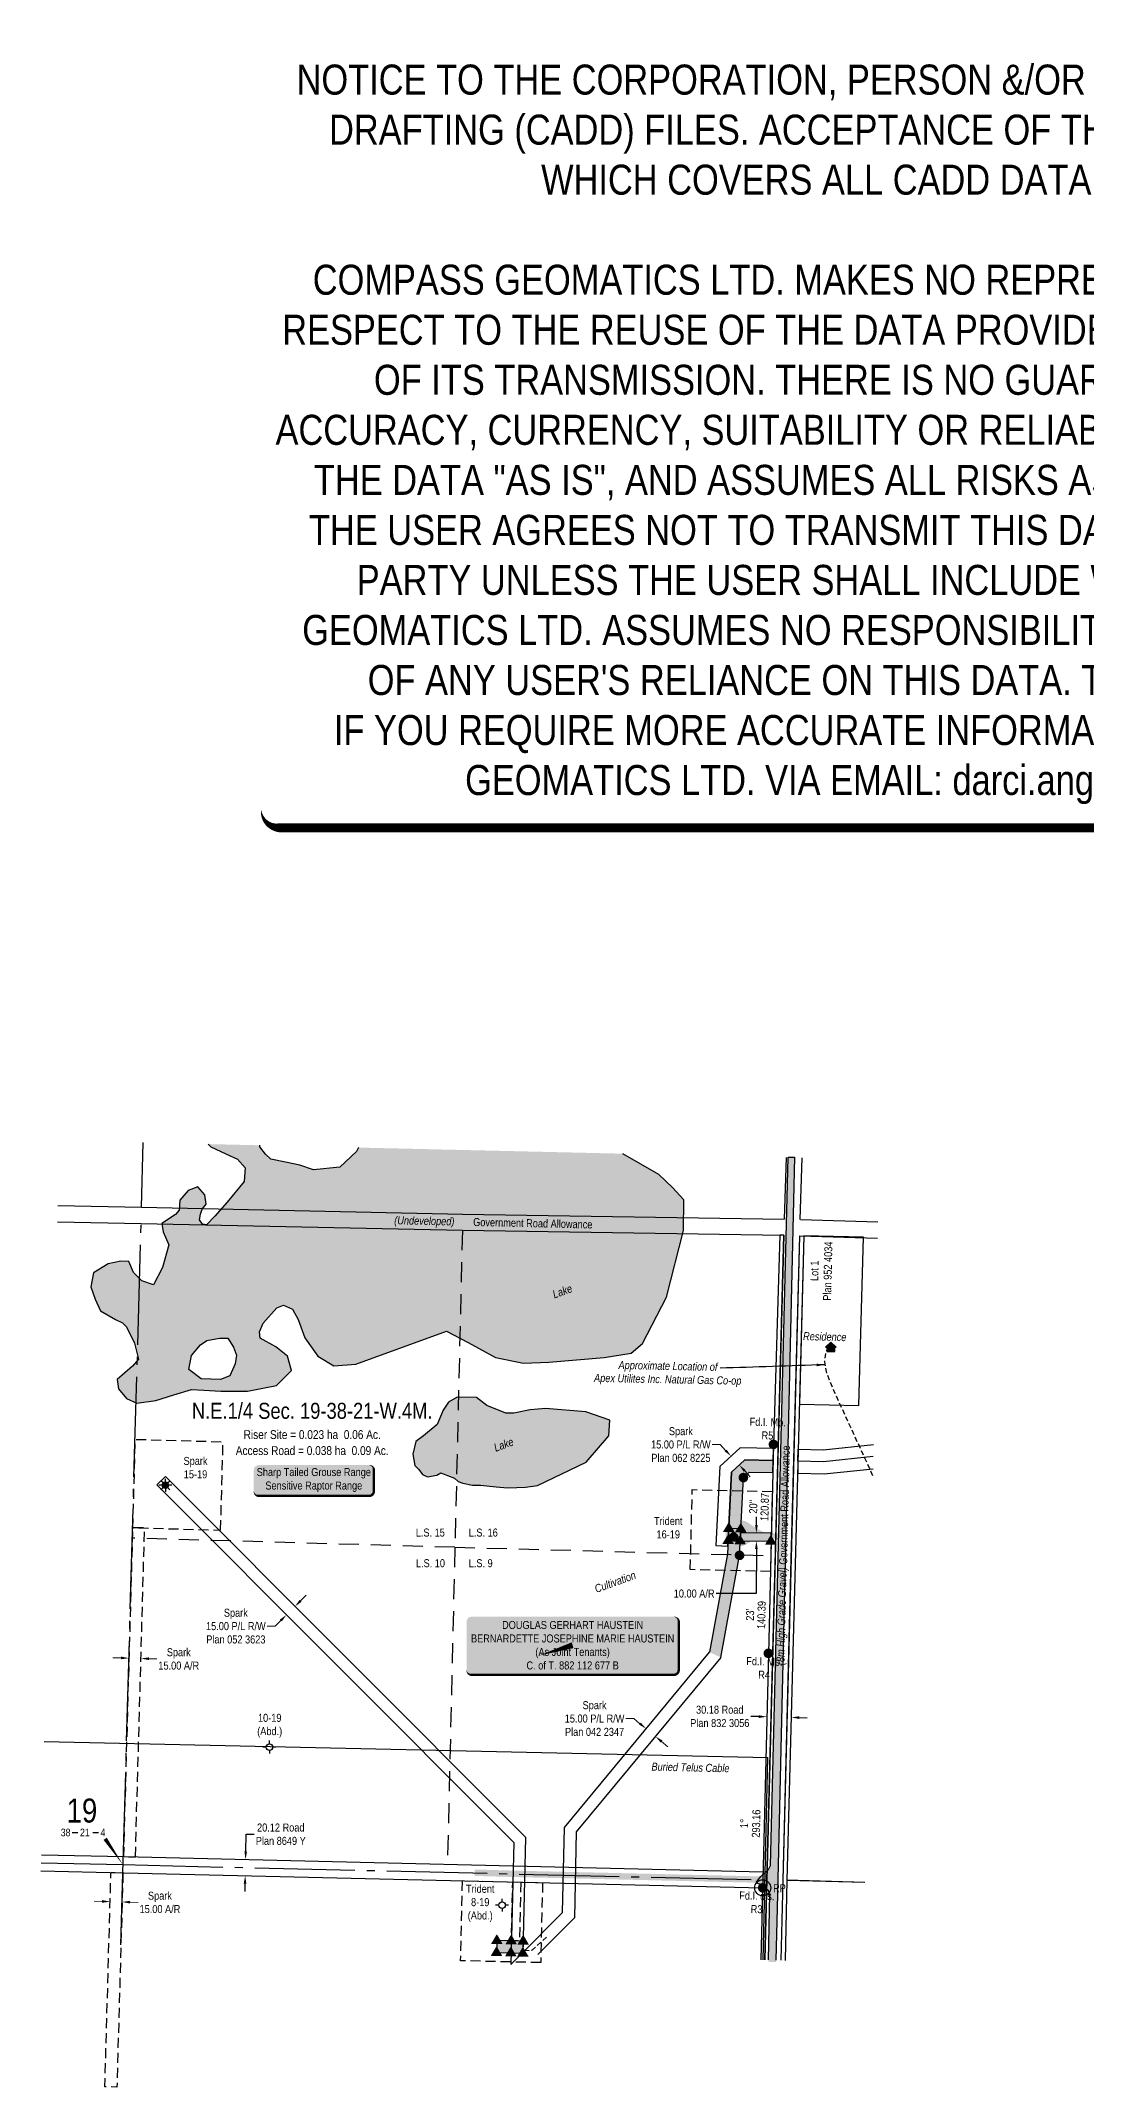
# Model space of a CAD drawing. Extents: x 363940 to 366763, y 5793880 to 5796436.
# Drawn here: x 363940 to 365245, y 5793880 to 5796436 of the extents above; entities that cross this region are included whole.
import ezdxf
from ezdxf.enums import TextEntityAlignment as Align

# ---------------------------------------------------------------- set-up
doc = ezdxf.new("R2010")
doc.units = 0
doc.header["$LTSCALE"] = 5
doc.header["$PDSIZE"] = 0.5
for name, pattern in [('foc-ACCESSROAD', [3.75, 2.5, -1.25]), ('foc-LSD', [8, 5, -3]), ('foc-QUARTERLINE', [33, 25, -3, 2, -3]), ('UG_PIPE', [1.875, 1.25, -0.625])]:
    doc.linetypes.add(name, pattern=pattern)
doc.layers.get('Defpoints').update_dxf_attribs({"color": 9})
for name, color, linetype in [('10', 1, 'Continuous'), ('35', 37, 'Continuous'), ('9', 3, 'Continuous'), ('AS-OWNER', 7, 'Continuous'), ('AS-PIPE-UG', 44, 'UG_PIPE'), ('AS-PIPE-UG-T', 44, 'Continuous'), ('AS-RESIDENCE', 14, 'Continuous'), ('AS-ROADS', 254, 'Continuous'), ('AS-SYMBOL', 7, 'Continuous'), ('AS-TELUS', 224, 'foc-TEL'), ('C-AR', 13, 'foc-ACCESSROAD'), ('C-SYMBOL', 7, 'Continuous'), ('F-AR', 190, 'foc-ACCESSROAD'), ('F-RW', 190, 'Continuous'), ('F-WS', 190, 'foc-ACCESSROAD'), ('F-WS-S', 190, 'Continuous'), ('L-AREAREQUIRED', 7, 'Continuous'), ('L-AREAWORK', 5, 'Continuous'), ('L-BD', 7, 'Continuous'), ('L-MON', 1, 'Continuous'), ('L-ROAD-T', 7, 'Continuous'), ('L-SEC', 7, 'Continuous'), ('L-SECLBL', 7, 'Continuous'), ('L-SECQ', 8, 'foc-QUARTERLINE'), ('L-SECTION-LSD', 7, 'foc-LSD'), ('L-TITLEDB', 4, 'Continuous'), ('L-TITLEDB-T', 4, 'Continuous'), ('P-PROPOSED', 10, 'Continuous'), ('P-PROPOSED-H', 21, 'Continuous'), ('P-TXT', 4, 'Continuous'), ('T-WATER', 160, 'Continuous'), ('T-WATER-H', 133, 'Continuous')]:
    doc.layers.add(name, color=color, linetype=linetype)
doc.layers.add('DISCLAIMER', color=7, linetype='Continuous', plot=False)
for name, color, linetype, lineweight in [('F-AR-T', 190, 'Continuous', 9), ('F-RW-T', 190, 'Continuous', 9), ('T-TEXT', 48, 'Continuous', 18)]:
    doc.layers.add(name, color=color, linetype=linetype, lineweight=lineweight)
doc.styles.add('100L', font='ARIALN.TTF', dxfattribs={"height": 11})
doc.styles.add('175L', font='ARIALN.TTF', dxfattribs={"height": 20})
doc.styles.add('80', font='ARIALN.TTF', dxfattribs={"height": 10})
doc.styles.add('80CG', font='ARIALN.TTF', dxfattribs={"height": 10})
doc.styles.add('80L', font='ARIALN.TTF', dxfattribs={"height": 10})
doc.styles.add('80LS', font='ARIALNI.TTF', dxfattribs={"height": 10})
doc.styles.add('foc-LtypeFont', font='ARIALN.TTF', dxfattribs={"height": 7.35})
doc.styles.add('SIMPLEX', font='ARIALN.TTF')
doc.linetypes.add('foc-TEL', pattern='A,2,-1,["T",foc-LtypeFont,S=0.2,R=0,X=-0.425,Y=-0.75],-1.24,8', length=12.24)
doc.dimstyles.new('Compass 5 000', dxfattribs={"dimscale": 5, "dimtxt": 9, "dimasz": 2, "dimexe": 0.2, "dimexo": 0.0625, "dimgap": 0.5, "dimtad": 0, "dimtih": 1, "dimtoh": 1, "dimzin": 0, "dimdsep": 46, "dimtxsty": '80CG', "dimcen": 0.1, "dimse1": 1, "dimse2": 1, "dimclrd": 256, "dimclrt": 256, "dimaunit": 1, "dimadec": 4, "dimazin": 0, "dimtfac": 0.06, "dimtofl": 0, "dimtmove": 0, "dimatfit": 1, "dimfxl": 0.2, "dimtolj": 1, "dimtzin": 0, "dimlwd": -1, "dimarcsym": 0})

# ---------------------------------------------------------------- blocks, each defined once
blk = doc.blocks.new('L-SECLBL')
at = {"layer": '9', "color": 7}
for p, q in [((-5.1, -27.8), (-12.3, -27.8)), ((20.7, -27.8), (13.5, -27.8))]:
    blk.add_line(p, q, dxfattribs=at)
at = {"layer": '10', "color": 2, "style": 'SIMPLEX'}
blk.add_attdef('SEC', text='', height=30, dxfattribs=at).set_placement((0, 0), align=Align.MIDDLE)
at = {"layer": '10', "color": 5, "style": '80L'}
blk.add_attdef('TWP', text='', height=9.5, dxfattribs=at).set_placement((-14.4, -27.4), align=Align.MIDDLE_RIGHT)
blk.add_attdef('RGE', text='', height=9.5, dxfattribs=at).set_placement((3.6, -27.4), align=Align.MIDDLE_CENTER)
blk.add_attdef('MER', text='', height=9.5, dxfattribs=at).set_placement((23.2, -27.4), align=Align.MIDDLE_LEFT)
blk = doc.blocks.new('fdia')
at = {"color": 255, "const_width": 1}
blk.add_lwpolyline([(-0.5, 0, 1), (0.5, 0, 1)], format="xyb", close=True, dxfattribs=at)
blk = doc.blocks.new('Fdiaa')
blk.add_blockref('fdia', (0, 0))
blk = doc.blocks.new('fdib')
at = {"color": 1, "const_width": 1.6}
blk.add_lwpolyline([(-0.4, 0, 1), (0.4, 0, 1)], format="xyb", close=True, dxfattribs=at)
at = {"color": 1}
blk.add_circle((0, 0), 0.8, dxfattribs=at)
blk = doc.blocks.new('Fdibb')
blk.add_blockref('fdib', (0, 0))
blk = doc.blocks.new('fdicc')
for name in ['Fdibb', 'Fdiaa']:
    blk.add_blockref(name, (0, 0))
blk = doc.blocks.new('FDI')
blk.add_blockref('fdicc', (0, 0))
blk = doc.blocks.new('TRIA')
blk.add_hatch(color=255).paths.add_polyline_path([(-0.04, 1.52), (-1.47, -0.87), (1.39, -0.87)])
blk = doc.blocks.new('TRIAA')
blk.add_blockref('TRIA', (0, 0))
blk = doc.blocks.new('TRIB')
at = {"color": 1}
blk.add_lwpolyline([(-1.12, -0.67), (-0.04, 1.13), (1.04, -0.67)], close=True, dxfattribs=at)
blk = doc.blocks.new('TRIBB')
blk.add_blockref('TRIB', (0, 0))
blk = doc.blocks.new('TRICC')
for name in ['TRIAA', 'TRIBB']:
    blk.add_blockref(name, (0, 0))
blk = doc.blocks.new('plspike')
blk.add_blockref('TRICC', (0, 0))
blk = doc.blocks.new('RISER')
h = blk.add_hatch(color=255)
h.dxf.hatch_style = 1
edge = h.paths.add_edge_path()
edge.add_arc((0, 0), 0.7, 0, 360)
blk.add_hatch(color=48).paths.add_polyline_path([(0.58, -0.15), (-0.58, -0.15, 0.774597)])
at = {"color": 48}
blk.add_line((-0.58, -0.15), (0.58, -0.15), dxfattribs=at)
blk.add_circle((0, 0), 0.6, dxfattribs=at)
blk = doc.blocks.new('*D424')
at = {"layer": 'Defpoints', "color": 0, "transparency": 16777216}
for p in [(364243.4, 5794472.8), (364246.4, 5794469.8), (364254, 5794483.3)]:
    blk.add_point(p, dxfattribs=at)
at = {"layer": 'F-RW-T', "transparency": 16777216}
for p, q in [((364264, 5794487.4), (364271.1, 5794494.5)), ((364239.3, 5794462.8), (364232.2, 5794455.7)), ((364232.2, 5794455.7), (364222.2, 5794455.7))]:
    blk.add_line(p, q, dxfattribs=at)
for points in [[(364262.8, 5794488.6), (364265.2, 5794486.2), (364256.9, 5794480.3)], [(364238.1, 5794463.9), (364240.5, 5794461.6), (364246.4, 5794469.8)]]:
    blk.add_solid(points, dxfattribs=at)
at = {"layer": 'F-RW-T', "transparency": 16777216, "insert": (364183.1, 5794455.7), "char_height": 10, "attachment_point": 5, "style": '80CG'}
blk.add_mtext('\\A1;Spark\\P15.00 P/L R/W\\PPlan 052 3623', dxfattribs=at)
blk = doc.blocks.new('*D425')
at = {"layer": 'Defpoints', "color": 0, "transparency": 16777216}
for p in [(364693.3, 5794324.7), (364695.5, 5794327.5), (364704.9, 5794315.2)]:
    blk.add_point(p, dxfattribs=at)
at = {"layer": 'F-RW-T', "transparency": 16777216}
for p, q in [((364680.1, 5794340.2), (364670.1, 5794340.2)), ((364687.8, 5794333.8), (364680.1, 5794340.2)), ((364714.8, 5794311.5), (364722.5, 5794305.1))]:
    blk.add_line(p, q, dxfattribs=at)
for points in [[(364688.9, 5794335.1), (364686.8, 5794332.6), (364695.5, 5794327.5)], [(364715.9, 5794312.8), (364713.7, 5794310.2), (364707.1, 5794317.9)]]:
    blk.add_solid(points, dxfattribs=at)
at = {"layer": 'F-RW-T', "transparency": 16777216, "insert": (364631.1, 5794340.2), "char_height": 10, "attachment_point": 5, "style": '80CG'}
blk.add_mtext('\\A1;Spark\\P15.00 P/L R/W\\PPlan 042 2347', dxfattribs=at)
blk = doc.blocks.new('*D426')
at = {"layer": 'Defpoints', "color": 0, "transparency": 16777216}
for p in [(364801.6, 5794668), (364802.5, 5794668.9), (364812.7, 5794657.9)]:
    blk.add_point(p, dxfattribs=at)
at = {"layer": 'F-RW-T', "transparency": 16777216}
for p, q in [((364788, 5794682.6), (364778, 5794682.6)), ((364794.8, 5794675.3), (364788, 5794682.6)), ((364818.6, 5794649.7), (364825.4, 5794642.3))]:
    blk.add_line(p, q, dxfattribs=at)
for points in [[(364796, 5794676.4), (364793.6, 5794674.2), (364801.6, 5794668)], [(364819.8, 5794650.8), (364817.4, 5794648.5), (364811.8, 5794657)]]:
    blk.add_solid(points, dxfattribs=at)
at = {"layer": 'F-RW-T', "transparency": 16777216, "insert": (364738.9, 5794682.6), "char_height": 10, "attachment_point": 5, "style": '80CG'}
blk.add_mtext('\\A1;Spark\\P15.00 P/L R/W\\PPlan 062 8225', dxfattribs=at)
blk = doc.blocks.new('*D427')
at = {"layer": 'Defpoints', "color": 0, "transparency": 16777216}
for p in [(364195.2, 5794164.1), (364206.8, 5794163.9), (364206.3, 5794143.7)]:
    blk.add_point(p, dxfattribs=at)
at = {"layer": 'L-TITLEDB-T', "transparency": 16777216}
for p, q in [((364195.5, 5794174.1), (364196, 5794195.7)), ((364196, 5794195.7), (364206, 5794195.7)), ((364194.5, 5794134), (364194.3, 5794124))]:
    blk.add_line(p, q, dxfattribs=at)
for points in [[(364193.8, 5794174.2), (364197.1, 5794174.1), (364195.2, 5794164.1)], [(364192.9, 5794134.1), (364196.2, 5794134), (364194.8, 5794144)]]:
    blk.add_solid(points, dxfattribs=at)
at = {"layer": 'L-TITLEDB-T', "transparency": 16777216, "insert": (364239.2, 5794195.7), "char_height": 10, "attachment_point": 5, "style": '80CG'}
blk.add_mtext('\\A1;20.12 Road\\PPlan 8649 Y', dxfattribs=at)
blk = doc.blocks.new('GABD')
for p, q in [((-0.81, 0), (-1.62, 0)), ((0, 0.81), (0, 1.62)), ((1.62, 0), (0.81, 0)), ((0, -0.81), (0, -1.62))]:
    blk.add_line(p, q)
blk.add_circle((0, 0), 0.8)
blk = doc.blocks.new('GAS')
h = blk.add_hatch(color=255)
h.dxf.hatch_style = 1
edge = h.paths.add_edge_path()
edge.add_arc((0, 0), 0.9, 0, 360)
for p, q in [((-0.81, 0), (-1.62, 0)), ((-0.57, 0.57), (-1.14, 1.14)), ((0, 0.81), (0, 1.62)), ((0.57, 0.57), (1.14, 1.14)), ((1.62, 0), (0.81, 0)), ((-0.57, -0.57), (-1.14, -1.14)), ((0, -0.81), (0, -1.62)), ((1.14, -1.14), (0.57, -0.57))]:
    blk.add_line(p, q)
blk.add_circle((0, 0), 0.8)
blk = doc.blocks.new('*D430')
at = {"layer": 'Defpoints', "color": 0, "transparency": 16777216}
for p in [(364049.6, 5794416.2), (364064.6, 5794415.8), (364064.6, 5794415.3)]:
    blk.add_point(p, dxfattribs=at)
at = {"layer": 'F-AR-T', "transparency": 16777216}
for p, q in [((364039.6, 5794416), (364029.6, 5794416.3)), ((364074.6, 5794415), (364084.6, 5794414.7))]:
    blk.add_line(p, q, dxfattribs=at)
for points in [[(364039.6, 5794417.7), (364039.5, 5794414.3), (364049.6, 5794415.7)], [(364074.6, 5794416.7), (364074.5, 5794413.3), (364064.6, 5794415.3)]]:
    blk.add_solid(points, dxfattribs=at)
at = {"layer": 'F-AR-T', "transparency": 16777216, "insert": (364111.8, 5794414.7), "char_height": 10, "attachment_point": 5, "style": '80CG'}
blk.add_mtext('\\A1;Spark\\P15.00 A/R', dxfattribs=at)
blk = doc.blocks.new('*U435')
at = {"layer": '35', "color": 3}
blk.add_circle((0, 0), 10, dxfattribs=at)
at = {"layer": '35', "color": 3, "style": '80'}
blk.add_attdef('RP_001', (13, -5.5), '', height=10, dxfattribs=at)
blk = doc.blocks.new('*U445')
h = blk.add_hatch(color=59)
edge = h.paths.add_edge_path()
edge.add_line((-126.5, -37), (126.5, -37))
edge.add_arc((126.5, -31), 6, 270, 360)
edge.add_line((132.5, -31), (132.5, 29.5))
edge.add_arc((126.5, 29.5), 6, 0, 90)
edge.add_line((126.5, 35.5), (-126.5, 35.5))
edge.add_arc((-126.5, 29.5), 6, 90, 180)
edge.add_line((-132.5, 29.5), (-132.5, -31))
edge.add_arc((-126.5, -31), 6, 180, 270)
at = {"color": 1, "flags": 128}
blk.add_lwpolyline([(-126.5, -37, 3, 3, 0), (126.5, -37, 3, 3, 0.414214), (132.5, -31, 3, 3, 0), (132.5, 29.5, 3, 0, 0.414214), (126.5, 35.5, 0, 0, 0), (-126.5, 35.5, 0, 0, 0.414214), (-132.5, 29.5, 0, 0, 0), (-132.5, -31, 0, 3, 0.414214)], format="xyseb", close=True, dxfattribs=at)
blk.add_lwpolyline([(-42.1, -13.1, 0, 7.5, 0), (0, 0, 0, 0, 0)], format="xyseb", dxfattribs=at)
at = {"color": 1, "style": '80'}
blk.add_attdef('ENTER_TEXT_001', (-36, -5), '', height=10, dxfattribs=at)
blk = doc.blocks.new('*D444')
at = {"layer": 'Defpoints', "color": 0, "transparency": 16777216}
for p in [(364846.3, 5794342.5), (364846.4, 5794349.2), (364876.9, 5794348.5)]:
    blk.add_point(p, dxfattribs=at)
at = {"layer": 'L-TITLEDB-T', "transparency": 16777216}
for p, q in [((364836.3, 5794342.7), (364826.3, 5794342.9)), ((364886.8, 5794341.5), (364896.8, 5794341.2))]:
    blk.add_line(p, q, dxfattribs=at)
for points in [[(364836.3, 5794344.4), (364836.2, 5794341), (364846.3, 5794342.5)], [(364886.8, 5794343.1), (364886.7, 5794339.8), (364876.8, 5794341.7)]]:
    blk.add_solid(points, dxfattribs=at)
at = {"layer": 'L-TITLEDB-T', "transparency": 16777216, "insert": (364787.5, 5794342.9), "char_height": 10, "attachment_point": 5, "style": '80CG'}
blk.add_mtext('\\A1;30.18 Road\\PPlan 832 3056', dxfattribs=at)
blk = doc.blocks.new('*U460')
h = blk.add_hatch(color=255)
edge = h.paths.add_edge_path()
edge.add_line((-69, -20), (69, -20))
edge.add_arc((69, -14), 6, 270, 360)
edge.add_line((75, -14), (75, 12.5))
edge.add_arc((69, 12.5), 6, 0, 90)
edge.add_line((69, 18.5), (-69, 18.5))
edge.add_arc((-69, 12.5), 6, 90, 180)
edge.add_line((-75, 12.5), (-75, -14))
edge.add_arc((-69, -14), 6, 180, 270)
at = {"color": 131, "flags": 128}
blk.add_lwpolyline([(-69, -20, 3, 3, 0), (69, -20, 3, 3, 0.414214), (75, -14, 3, 3, 0), (75, 12.5, 3, 0, 0.414214), (69, 18.5, 0, 0, 0), (-69, 18.5, 0, 0, 0.414214), (-75, 12.5, 0, 0, 0), (-75, -14, 0, 3, 0.414214)], format="xyseb", close=True, dxfattribs=at)
at = {"color": 131, "style": '80'}
blk.add_attdef('ENTER_TEXT_001', (-36, -5), '', height=10, dxfattribs=at)
blk = doc.blocks.new('res_occ')
for points in [[(0.1, 0.89), (-1.26, -0.37), (1.46, -0.37)], [(-0.9, -1.43), (1.1, -1.43), (1.1, -0.37), (-0.9, -0.37)]]:
    blk.add_hatch(color=14).paths.add_polyline_path(points)
at = {"color": 14}
for points in [[(0.1, 0.89), (-1.26, -0.37), (1.46, -0.37)], [(-0.9, -1.43), (1.1, -1.43), (1.1, -0.37), (-0.9, -0.37)]]:
    blk.add_lwpolyline(points, close=True, dxfattribs=at)
blk = doc.blocks.new('*D477')
at = {"layer": 'Defpoints', "color": 0, "transparency": 16777216}
for p in [(364041, 5794111.1), (364021.6, 5793954.5), (364036.6, 5793954.1)]:
    blk.add_point(p, dxfattribs=at)
at = {"layer": 'F-AR-T', "transparency": 16777216}
for p, q in [((364016, 5794111.8), (364006, 5794112.1)), ((364051, 5794110.8), (364061, 5794110.5))]:
    blk.add_line(p, q, dxfattribs=at)
for points in [[(364016.1, 5794113.5), (364016, 5794110.1), (364026, 5794111.5)], [(364051, 5794112.5), (364050.9, 5794109.2), (364041, 5794111.1)]]:
    blk.add_solid(points, dxfattribs=at)
at = {"layer": 'F-AR-T', "transparency": 16777216, "insert": (364088.3, 5794110.5), "char_height": 10, "attachment_point": 5, "style": '80CG'}
blk.add_mtext('\\A1;Spark\\P15.00 A/R', dxfattribs=at)
blk = doc.blocks.new('Disclaimer_Legal')
at = {"layer": 'DISCLAIMER', "color": 254, "flags": 128}
blk.add_lwpolyline([(-3612.9, -1104.6, 37.5, 37.5, 0), (4096.1, -1104.6, 37.5, 37.5, 0.414214), (4171.1, -1029.6, 37.5, 37.5, 0), (4171.1, 2078.7, 37.5, 0, 0.414214), (4096.1, 2153.7, 0, 0, 0), (-3612.9, 2153.7, 0, 0, 0.414214), (-3687.9, 2078.7, 0, 0, 0), (-3687.9, -1029.6, 0, 37.5, 0.414214)], format="xyseb", close=True, dxfattribs=at)
at = {"layer": 'DISCLAIMER', "color": 254, "insert": (241.6, 533.9), "char_height": 125, "width": 7717.568, "attachment_point": 5, "style": '80'}
blk.add_mtext('NOTICE TO THE CORPORATION, PERSON &/OR PERSONS REGARDING THIS COMPUTER AIDED DESIGN AND DRAFTING (CADD) FILES. ACCEPTANCE OF THE CADD DATA IS BASED ON THE FOLLOWING DISCLAIMER WHICH COVERS ALL CADD DATA RECIEVED FROM COMPASS GEOMATICS LTD.\\P{\\fArial Narrow|b1|i0|c0|p34;DISCLAIMER}\\PCOMPASS GEOMATICS LTD. MAKES NO REPRESENTATION OR WARRANTIES, EXPRESS OR IMPLIED, WITH RESPECT TO THE REUSE OF THE DATA PROVIDED HEREWITH, REGARDLESS OF ITS FORMAT OR THE MEANS OF ITS TRANSMISSION. THERE IS NO GUARANTEE OR REPRESENTATION TO THE USER AS TO THE ACCURACY, CURRENCY, SUITABILITY OR RELIABILITY OF THIS DATA FOR ANY PURPOSE. THE USER ACCEPTS THE DATA "AS IS", AND ASSUMES ALL RISKS ASSOCIATED WITH ITS USE. BY ACCEPTANCE OF THIS DATA, THE USER AGREES NOT TO TRANSMIT THIS DATA OR PROVIDE ACCESS OR ANY PART OF IT TO ANOTHER PARTY UNLESS THE USER SHALL INCLUDE WITH THE DATA A COPY OF THIS DISCLAIMER. COMPASS GEOMATICS LTD. ASSUMES NO RESPONSIBILITY FOR ACTUAL OR CONSEQUENTIAL DAMAGE AS A RESULT OF ANY USER\'S RELIANCE ON THIS DATA. THIS CADD FILE IS FOR ILLUSTRATION PURPOSES ONLY.\\PIF YOU REQUIRE MORE ACCURATE INFORMATION, PLEASE CONTACT DARCI ANGLEHART AT COMPASS GEOMATICS LTD. VIA EMAIL: darci.anglehart@compassgeomatics.ca OR CELL: 506-961-7292', dxfattribs=at)

msp = doc.modelspace()

# ---------------------------------------------------------------- hatches: boundary and pattern name
at = {"layer": 'AS-ROADS'}
h = msp.add_hatch(color=256, dxfattribs=at)
h.dxf.hatch_style = 1
h.paths.add_polyline_path([(364848.073, 5794036.32), (364857.593, 5794036.071), (364859.245, 5794103.156), (364880.939, 5795041.503), (364872.888, 5795041.503), (364850.87, 5794156.433), (364848.311, 5794151.497), (364838.662, 5794142.794), (364833.072, 5794135.309), (364834.166, 5794134.434), (364835.844, 5794133.923), (364839.201, 5794132.829), (364848.395, 5794124.879), (364850, 5794120.794)])
h = msp.add_hatch(color=256, dxfattribs=at)
h.dxf.hatch_style = 1
h.paths.add_polyline_path([(364858.943, 5794570.931), (364841.378, 5794573.431), (364831.449, 5794579.22), (364820.485, 5794586.428), (364806.532, 5794590.364), (364799.248, 5794586.048), (364796.538, 5794583.192), (364794.816, 5794574.59), (364795.051, 5794565.237), (364796.645, 5794561.09), (364803.759, 5794556.538), (364811.064, 5794554.566), (364816.974, 5794556.15), (364828.71, 5794562.679), (364837.104, 5794567.325), (364852.277, 5794565.728), (364858.738, 5794564.701), (364861.565, 5794561.703), (364861.914, 5794574.602)])
h = msp.add_hatch(color=256, dxfattribs=at)
h.dxf.hatch_style = 1
edge = h.paths.add_edge_path()
edge.add_line((364841.218, 5794134.936), (364534.358, 5794142.135))
edge.add_arc((364534.452, 5794146.134), 4, 268.374702, 268.656024, ccw=False)
edge.add_line((364534.339, 5794142.136), (364481.122, 5794143.646))
edge.add_line((364481.122, 5794143.646), (364481.348, 5794151.642))
edge.add_line((364481.348, 5794151.642), (364534.556, 5794150.133))
edge.add_line((364534.556, 5794150.133), (364841.406, 5794142.934))
edge.add_line((364841.406, 5794142.934), (364841.218, 5794134.936))
at = {"layer": 'P-PROPOSED-H'}
h = msp.add_hatch(color=256, dxfattribs=at)
h.dxf.hatch_style = 1
h.paths.add_polyline_path([(364813.054, 5794562.134), (364813.81, 5794577.117), (364798.83, 5794577.852), (364798.102, 5794562.882)], flags=16)
edge = h.paths.add_edge_path()
edge.add_line((364788.866, 5794416.596), (364812.183, 5794544.173))
edge.add_line((364812.183, 5794544.173), (364816.976, 5794641.313))
edge.add_line((364816.976, 5794641.313), (364824.333, 5794648.147))
edge.add_line((364824.333, 5794648.147), (364853.646, 5794647.509))
edge.add_line((364853.646, 5794647.509), (364854.03, 5794662.516))
edge.add_line((364854.03, 5794662.516), (364818.592, 5794663.307))
edge.add_line((364818.592, 5794663.307), (364802.274, 5794648.153))
edge.add_line((364802.274, 5794648.153), (364797.2, 5794545.978))
edge.add_line((364797.2, 5794545.978), (364774.792, 5794423.148))
h = msp.add_hatch(color=256, dxfattribs=at)
h.dxf.hatch_style = 1
h.paths.add_polyline_path([(364813.054, 5794562.134), (364813.81, 5794577.117), (364798.83, 5794577.852), (364798.102, 5794562.882)])
h.paths.add_polyline_path([(364851.825, 5794572.026), (364813.559, 5794572.133), (364813.054, 5794562.134), (364851.593, 5794562.027)])
h = msp.add_hatch(color=256, dxfattribs=at)
h.dxf.hatch_style = 1
h.paths.add_polyline_path([(364542.176, 5794062.163), (364527.16, 5794062.537), (364509.195, 5794062.962), (364508.839, 5794047.965), (364526.823, 5794047.536), (364541.811, 5794047.164)])
at = {"layer": 'T-WATER-H'}
h = msp.add_hatch(color=256, dxfattribs=at)
h.dxf.hatch_style = 1
h.paths.add_polyline_path([(364139.008, 5794807.025), (364147.046, 5794812.477), (364162.547, 5794815.633), (364173.168, 5794815.633), (364180.057, 5794804.442), (364183.789, 5794794.113), (364182.066, 5794783.496), (364175.464, 5794768.576), (364163.982, 5794763.985), (364139.583, 5794764.846), (364124.369, 5794776.323), (364127.813, 5794793.826)])
h.paths.add_polyline_path([(364212.88, 5795056.507), (364148.453, 5795057.996), (364148.453, 5795057.925), (364151.883, 5795054.497), (364170.745, 5795045.641), (364185.034, 5795039.071), (364194.751, 5795028.501), (364193.608, 5795011.361), (364172.154, 5794985.267), (364157.007, 5794968.127), (364146.433, 5794956.986), (364141.289, 5794958.129), (364137.859, 5794963.557), (364139.002, 5794970.413), (364141.003, 5794976.697), (364146.147, 5794982.982), (364144.432, 5794994.694), (364135.573, 5795004.407), (364123.57, 5794999.836), (364112.996, 5794988.124), (364112.424, 5794975.555), (364107.566, 5794970.127), (364090.705, 5794958.986), (364092.133, 5794948.416), (364099.278, 5794932.133), (364091.567, 5794903.775), (364080.422, 5794882.35), (364065.561, 5794887.206), (364055.272, 5794897.49), (364049.557, 5794911.202), (364039.554, 5794911.774), (364023.836, 5794908.346), (364005.26, 5794897.205), (364002.116, 5794879.493), (364007.26, 5794864.067), (364014.119, 5794849.784), (364032.981, 5794838.643), (364041.555, 5794834.643), (364046.699, 5794829.787), (364056.718, 5794809.191), (364061.576, 5794789.48), (364053.86, 5794780.624), (364034.712, 5794763.77), (364036.713, 5794752.058), (364046.715, 5794740.06), (364059.29, 5794734.346), (364083.296, 5794737.774), (364105.587, 5794744.63), (364127.878, 5794751.201), (364143.061, 5794750.354), (364164.209, 5794749.211), (364197.646, 5794749.211), (364233.941, 5794756.353), (364252.549, 5794775.226), (364247.405, 5794792.937), (364232.83, 5794804.65), (364213.397, 5794815.505), (364212.539, 5794823.504), (364217.398, 5794834.359), (364234.259, 5794853.213), (364242.547, 5794856.641), (364253.978, 5794851.785), (364261.123, 5794838.93), (364269.411, 5794815.791), (364285.415, 5794793.223), (364305.42, 5794780.939), (364332.855, 5794783.225), (364446.355, 5794824.182), (364473.101, 5794809.962), (364507.244, 5794791.475), (364542.525, 5794784.081), (364573.823, 5794785.503), (364643.248, 5794791.475), (364676.822, 5794796.879), (364691.048, 5794808.824), (364720.932, 5794866.869), (364742.302, 5794950.022), (364742.587, 5794988.417), (364728.36, 5795003.775), (364711.573, 5795019.987), (364666.249, 5795046.026), (364336.204, 5795053.656), (364333.929, 5795048.783), (364312.781, 5795029.358), (364280.201, 5795025.644), (364263.054, 5795031.643), (364245.049, 5795035.357), (364226.759, 5795039.071), (364220.186, 5795045.355), (364213.041, 5795054.782)])
h = msp.add_hatch(color=256, dxfattribs=at)
h.dxf.hatch_style = 1
h.paths.add_polyline_path([(364559.731, 5794631.291), (364620.545, 5794660.413), (364649.111, 5794693.658), (364650.331, 5794712.941), (364620.071, 5794723.378), (364569.705, 5794727.455), (364550.73, 5794725.86), (364530.335, 5794721.783), (364520.227, 5794721.96), (364496.64, 5794731.355), (364483.694, 5794741.46), (364459.357, 5794742.005), (364448.717, 5794735.446), (364442.155, 5794725.519), (364434.335, 5794707.601), (364417.487, 5794693.419), (364407.733, 5794686.506), (364404.186, 5794670.728), (364406.669, 5794656.37), (364411.812, 5794651.583), (364416.073, 5794645.352), (364422.458, 5794642.162), (364434.162, 5794644.289), (364439.305, 5794647.125), (364447.463, 5794643.934), (364456.153, 5794640.389), (364460.941, 5794636.312), (364466.616, 5794634.184), (364478.498, 5794632.057), (364488.784, 5794631.88), (364508.115, 5794629.93), (364522.302, 5794628.512), (364533.83, 5794628.866), (364544.825, 5794629.221)])

# ---------------------------------------------------------------- linework, layer by layer
at = {"layer": 'AS-PIPE-UG', "flags": 128}
for points in [[(364978.777, 5794643.569), (364930.55, 5794748.676), (364921.264, 5794771.713), (364918.659, 5794785.845), (364920.264, 5794799.326), (364925.643, 5794806.019)], [(364543.076, 5794051.06), (364550.941, 5794050.122), (364553.558, 5794051.303), (364558.426, 5794055.529), (364570.952, 5794067.229)]]:
    msp.add_lwpolyline(points, dxfattribs=at)
at = {"layer": 'AS-ROADS', "flags": 128}
msp.add_lwpolyline([(364848.125, 5794038.605), (364850, 5794120.794), (364848.395, 5794124.879), (364839.201, 5794132.829), (364835.844, 5794133.923), (364834.166, 5794134.434), (364833.072, 5794135.309), (364838.662, 5794142.794), (364848.311, 5794151.497), (364850.87, 5794156.433), (364872.888, 5795041.503), (364880.939, 5795041.503), (364859.245, 5794103.156), (364857.65, 5794038.38)], dxfattribs=at)
at = {"layer": 'AS-TELUS'}
for p in [(363943.797, 5794311.581), (364841.574, 5794038.759)]:
    msp.add_line(p, (364847.677, 5794291.493), dxfattribs=at)
at = {"layer": 'C-AR', "flags": 128}
msp.add_lwpolyline([(364538.916, 5794135.867), (364537.157, 5794062.298), (364527.16, 5794062.537), (364528.919, 5794136.106)], close=True, dxfattribs=at)
at = {"layer": 'Defpoints'}
msp.add_circle((364805.949, 5794569.996), 0.696, dxfattribs=at)
at = {"layer": 'F-AR', "flags": 128}
for points in [[(364057.655, 5794167.327), (364069.109, 5794578.318), (364054.115, 5794578.736), (364042.661, 5794167.745)], [(364042.1, 5794147.633), (364034.515, 5793879.791), (364019.526, 5793880.215), (364027.11, 5794148.057)]]:
    msp.add_lwpolyline(points, close=True, dxfattribs=at)
at = {"layer": 'F-AR-T', "flags": 128}
msp.add_lwpolyline([(364841.073, 5794128.736), (364591.962, 5794134.628)], dxfattribs=at)
at = {"layer": 'F-RW', "flags": 128}
msp.add_lwpolyline([(364854.009, 5794662.516), (364854.395, 5794677.518), (364812.882, 5794678.476), (364787.618, 5794655.011), (364782.726, 5794556.531), (364797.71, 5794555.768), (364802.274, 5794648.153), (364818.592, 5794663.307), (364854.009, 5794662.516)], close=True, dxfattribs=at)
for points in [[(364979.247, 5794667.518), (364917.148, 5794661.006), (364884.995, 5794661.784), (364885.477, 5794676.777)], [(364979.247, 5794667.518), (364917.148, 5794661.006), (364884.995, 5794661.784)], [(364885.477, 5794676.777), (364916.578, 5794676.035), (364979.543, 5794682.63)], [(364526.461, 5794032.779), (364541.826, 5794048.181), (364545.253, 5794191.541), (364095.04, 5794642.804), (364084.419, 5794632.22), (364530.103, 5794185.452), (364526.461, 5794032.779)], [(364788.866, 5794416.596), (364812.183, 5794544.173), (364816.976, 5794641.313), (364824.333, 5794648.147), (364853.646, 5794647.509), (364854.03, 5794662.516), (364818.592, 5794663.307), (364802.274, 5794648.153), (364797.2, 5794545.978), (364774.792, 5794423.148)], [(364884.995, 5794661.784), (364884.985, 5794646.745), (364917.754, 5794645.976), (364978.95, 5794652.392)], [(364539.513, 5794045.883), (364591.202, 5794097.763), (364593.395, 5794204.12), (364774.792, 5794423.148)], [(364788.866, 5794416.596), (364608.257, 5794198.529), (364606.076, 5794091.44), (364560.201, 5794045.395)]]:
    msp.add_lwpolyline(points, dxfattribs=at)
at = {"layer": 'F-WS', "flags": 128}
for points in [[(364164.073, 5794575.671), (364167.137, 5794685.628), (364057.18, 5794688.693), (364054.115, 5794578.736)], [(364750.689, 5794526.394), (364753.114, 5794626.365), (364853.085, 5794623.94), (364850.659, 5794523.969)], [(364563.815, 5794035.266), (364463.843, 5794037.63), (364466.208, 5794137.602), (364566.18, 5794135.238)]]:
    msp.add_lwpolyline(points, close=True, dxfattribs=at)
at = {"layer": 'L-SEC'}
for p, q in [((364870.276, 5795041.309), (364867.802, 5794964.303)), ((364887.905, 5794963.785), (364890.381, 5795040.845)), ((363960.892, 5794981.168), (364065.127, 5794979.011)), ((364065.136, 5794979.011), (364466.462, 5794970.538)), ((363960.378, 5794961.055), (364064.711, 5794958.895)), ((364064.711, 5794958.895), (364466.038, 5794950.423)), ((364466.038, 5794950.423), (364867.49, 5794944.186)), ((364466.35, 5794970.54), (364867.802, 5794964.303)), ((364888.224, 5794963.699), (364984.994, 5794960.686)), ((364867.49, 5794944.186), (364856.742, 5794540.385)), ((364876.847, 5794539.864), (364887.598, 5794943.588)), ((364887.598, 5794943.588), (364984.6, 5794940.569)), ((364856.742, 5794540.385), (364846.122, 5794138.819)), ((364866.464, 5794138.373), (364876.847, 5794539.864)), ((364846.122, 5794138.819), (364843.8, 5794038.707)), ((364864.112, 5794038.228), (364866.464, 5794138.373))]:
    msp.add_line(p, q, dxfattribs=at)
at = {"layer": 'L-SECLBL', "flags": 128}
msp.add_lwpolyline([(364041.955, 5794157.699, 0, 5, 0), (364019.85, 5794190.036, 0, 0, 0)], format="xyseb", dxfattribs=at)
at = {"layer": 'L-SECQ'}
for p, q in [((363939.928, 5794160.052), (364041.955, 5794157.699)), ((364041.955, 5794157.699), (364841.309, 5794138.793)), ((364871.376, 5794138.248), (364968.821, 5794135.691))]:
    msp.add_line(p, q, dxfattribs=at)
at = {"layer": 'L-SECQ', "flags": 128}
for points in [[(364065.136, 5794979.011), (364067.389, 5795059.87)], [(364042.1, 5794147.633), (364064.711, 5794958.896)], [(364039.552, 5794057.675), (364042.1, 5794147.633)]]:
    msp.add_lwpolyline(points, dxfattribs=at)
at = {"layer": 'L-SECTION-LSD'}
for p, q in [((364466.038, 5794950.423), (364456.669, 5794554.299)), ((364456.669, 5794554.299), (364053.747, 5794565.529)), ((364456.669, 5794554.299), (364447.3, 5794158.175)), ((364456.669, 5794554.299), (364856.829, 5794543.648))]:
    msp.add_line(p, q, dxfattribs=at)
at = {"layer": 'L-TITLEDB', "flags": 128}
for points in [[(364843.8, 5794038.707), (364846.122, 5794138.819), (364867.49, 5794944.186), (364862.451, 5794944.284), (364854.513, 5794682.826), (364848.179, 5794421.719), (364841.313, 5794138.957), (364838.963, 5794038.821)], [(364864.112, 5794038.228), (364866.464, 5794138.373), (364887.598, 5794943.588)], [(364892.636, 5794943.461), (364871.376, 5794138.248), (364868.992, 5794038.113)], [(364961.303, 5794731.202), (364966.788, 5794941.692), (364892.636, 5794943.461), (364887.203, 5794733.069), (364961.303, 5794731.202)], [(363940.187, 5794170.169), (364043.599, 5794167.723), (364841.553, 5794148.85)], [(363939.673, 5794150.056), (364043.123, 5794147.609), (364841.073, 5794128.736)], [(364968.818, 5794135.565), (364871.376, 5794138.248), (364868.992, 5794038.113)]]:
    msp.add_lwpolyline(points, dxfattribs=at)
at = {"layer": 'L-TITLEDB-T'}
for p, q in [((364833.256, 5794582.078), (364833.283, 5794592.078)), ((364833.172, 5794552.078), (364833.018, 5794496.401)), ((364833.018, 5794496.401), (364782.857, 5794496.401))]:
    msp.add_line(p, q, dxfattribs=at)
for points in [[(364831.589, 5794582.083), (364834.922, 5794582.073), (364833.228, 5794572.078)], [(364831.506, 5794552.083), (364834.839, 5794552.073), (364833.2, 5794562.078)]]:
    msp.add_solid(points, dxfattribs=at)
at = {"layer": 'P-PROPOSED', "flags": 128}
for points in [[(364813.054, 5794562.134), (364813.81, 5794577.117), (364798.83, 5794577.852), (364798.102, 5794562.882)], [(364851.825, 5794572.026), (364813.559, 5794572.133), (364813.054, 5794562.134), (364851.593, 5794562.027)], [(364542.176, 5794062.163), (364527.16, 5794062.537), (364509.195, 5794062.962), (364508.839, 5794047.965), (364526.823, 5794047.536), (364541.811, 5794047.164), (364542.176, 5794062.163)]]:
    msp.add_lwpolyline(points, close=True, dxfattribs=at)
at = {"layer": 'T-WATER', "flags": 128}
for points in [[(364148.453, 5795057.996), (364148.453, 5795057.925), (364151.883, 5795054.497), (364170.745, 5795045.641), (364185.034, 5795039.071), (364194.751, 5795028.501), (364193.608, 5795011.361), (364172.154, 5794985.267), (364157.007, 5794968.127), (364146.433, 5794956.986), (364141.289, 5794958.129), (364137.859, 5794963.557), (364139.002, 5794970.413), (364141.003, 5794976.697), (364146.147, 5794982.982), (364144.432, 5794994.694), (364135.573, 5795004.407), (364123.57, 5794999.836), (364112.996, 5794988.124), (364112.424, 5794975.555), (364107.566, 5794970.127), (364090.705, 5794958.986), (364092.133, 5794948.416), (364099.278, 5794932.133), (364091.567, 5794903.775), (364080.422, 5794882.35), (364065.561, 5794887.206), (364055.272, 5794897.49), (364049.557, 5794911.202), (364039.554, 5794911.774), (364023.836, 5794908.346), (364005.26, 5794897.205), (364002.116, 5794879.493), (364007.26, 5794864.067), (364014.119, 5794849.784), (364032.981, 5794838.643), (364041.555, 5794834.643), (364046.699, 5794829.787), (364056.718, 5794809.191), (364061.576, 5794789.48), (364053.86, 5794780.624), (364034.712, 5794763.77), (364036.713, 5794752.058), (364046.715, 5794740.06), (364059.29, 5794734.346), (364083.296, 5794737.774), (364105.587, 5794744.63), (364127.878, 5794751.201), (364143.061, 5794750.354), (364164.209, 5794749.211), (364197.646, 5794749.211), (364233.941, 5794756.353), (364252.549, 5794775.226), (364247.405, 5794792.937), (364232.83, 5794804.65), (364213.397, 5794815.505), (364212.539, 5794823.504), (364217.398, 5794834.359), (364234.259, 5794853.213), (364242.547, 5794856.641), (364253.978, 5794851.785), (364261.123, 5794838.93), (364269.411, 5794815.791), (364285.415, 5794793.223), (364305.42, 5794780.939), (364332.855, 5794783.225), (364446.355, 5794824.182), (364473.101, 5794809.962), (364507.244, 5794791.475), (364542.525, 5794784.081), (364573.823, 5794785.503), (364643.248, 5794791.475), (364676.822, 5794796.879), (364691.048, 5794808.824), (364720.932, 5794866.869), (364742.302, 5794950.022), (364742.587, 5794988.417), (364728.36, 5795003.775), (364711.573, 5795019.987), (364666.249, 5795046.026)], [(364336.204, 5795053.656), (364333.929, 5795048.783), (364312.781, 5795029.358), (364280.201, 5795025.644), (364263.054, 5795031.643), (364245.049, 5795035.357), (364226.759, 5795039.071), (364220.186, 5795045.355), (364213.041, 5795054.782), (364212.88, 5795056.507)], [(364163.982, 5794763.985), (364139.583, 5794764.846), (364124.369, 5794776.323), (364127.813, 5794793.826), (364139.008, 5794807.025), (364147.046, 5794812.477), (364162.547, 5794815.633), (364173.168, 5794815.633), (364180.057, 5794804.442), (364183.789, 5794794.113), (364182.066, 5794783.496), (364175.464, 5794768.576), (364163.982, 5794763.985)]]:
    msp.add_lwpolyline(points, dxfattribs=at)
msp.add_lwpolyline([(364559.731, 5794631.291), (364620.545, 5794660.413), (364649.111, 5794693.658), (364650.331, 5794712.941), (364620.071, 5794723.378), (364569.705, 5794727.455), (364550.73, 5794725.86), (364530.335, 5794721.783), (364520.227, 5794721.96), (364496.64, 5794731.355), (364483.694, 5794741.46), (364459.357, 5794742.005), (364448.717, 5794735.446), (364442.155, 5794725.519), (364434.335, 5794707.601), (364417.487, 5794693.419), (364407.733, 5794686.506), (364404.186, 5794670.728), (364406.669, 5794656.37), (364411.812, 5794651.583), (364416.073, 5794645.352), (364422.458, 5794642.162), (364434.162, 5794644.289), (364439.305, 5794647.125), (364447.463, 5794643.934), (364456.153, 5794640.389), (364460.941, 5794636.312), (364466.616, 5794634.184), (364478.498, 5794632.057), (364488.784, 5794631.88), (364508.115, 5794629.93), (364522.302, 5794628.512), (364533.83, 5794628.866), (364544.825, 5794629.221), (364559.731, 5794631.291)], close=True, dxfattribs=at)

# ---------------------------------------------------------------- block references
at = {"layer": '35', "xscale": 0.999700797, "yscale": 0.999700797, "zscale": 0.999700797}
msp.add_blockref('*U435', (364841.073, 5794128.736), dxfattribs=at).add_auto_attribs({'RP_001': 'RP'})
at = {"layer": 'AS-OWNER'}
ref = msp.add_blockref('*U445', (364603.698, 5794431.905), dxfattribs=at)
ref.add_attrib('ENTER_TEXT_001', 'DOUGLAS GERHART HAUSTEIN', (364515.601, 5794452.164), dxfattribs={"layer": '0', "color": 1, "height": 10, "style": '80'})
ref.add_attrib('ENTER_TEXT_002', 'BERNARDETTE JOSEPHINE MARIE HAUSTEIN', (364476.788, 5794435.32), dxfattribs={"layer": '0', "color": 1, "height": 10, "style": '80'})
ref.add_attrib('ENTER_TEXT_003', '(As Joint Tenants)', (364557.218, 5794418.483), dxfattribs={"layer": '0', "color": 1, "height": 10, "style": '80'})
ref.add_attrib('ENTER_TEXT_004', 'C. of T. 882 112 677 B', (364546.082, 5794401.639), dxfattribs={"layer": '0', "color": 1, "height": 10, "style": '80'})
at = {"layer": 'AS-RESIDENCE', "xscale": 5, "yscale": 5, "zscale": 5}
msp.add_blockref('res_occ', (364925.643, 5794806.019), dxfattribs=at)
at = {"layer": 'AS-SYMBOL', "xscale": 4.998503985, "yscale": 4.998503985, "zscale": 4.998503985}
for p in [(364800.673, 5794565.145), (364802.486, 5794566.119), (364802.546, 5794567.679), (364802.714, 5794564.859), (364802.723, 5794564.872), (364804.159, 5794566.45), (364804.443, 5794567.155), (364804.579, 5794564.991), (364804.583, 5794569.827), (364806.816, 5794564.758), (364807.004, 5794567.785)]:
    msp.add_blockref('RISER', p, dxfattribs=at)
at = {"layer": 'DISCLAIMER', "color": 2, "xscale": 0.3, "yscale": 0.3, "zscale": 0.3}
msp.add_blockref('Disclaimer_Legal', (365321.18, 5795784.637), dxfattribs=at)
at = {"layer": 'F-WS-S', "color": 2, "xscale": 5.000000000000004, "yscale": 5.000000000000004, "zscale": 5.000000000000004}
for name, p in [('GAS', (364095.086, 5794631.723)), ('GABD', (364225.066, 5794304.525)), ('GABD', (364515.641, 5794107.066))]:
    msp.add_blockref(name, p, dxfattribs=at)
at = {"layer": 'L-MON', "xscale": 4.998503985, "yscale": 4.998503985, "zscale": 4.998503985}
for name, p in [('FDI', (364854.513, 5794682.826)), ('FDI', (364816.976, 5794641.313)), ('plspike', (364798.102, 5794562.882)), ('plspike', (364798.83, 5794577.852)), ('plspike', (364813.054, 5794562.134)), ('plspike', (364813.81, 5794577.117)), ('plspike', (364851.593, 5794562.027)), ('FDI', (364812.183, 5794544.173)), ('FDI', (364848.179, 5794421.719)), ('FDI', (364841.073, 5794128.736)), ('plspike', (364508.839, 5794047.965)), ('plspike', (364509.195, 5794062.962)), ('plspike', (364526.823, 5794047.536)), ('plspike', (364527.16, 5794062.537)), ('plspike', (364541.811, 5794047.164)), ('plspike', (364542.176, 5794062.163))]:
    msp.add_blockref(name, p, dxfattribs=at)
at = {"layer": 'L-SECLBL'}
msp.add_blockref('L-SECLBL', (363990.938, 5794225.315), dxfattribs=at).add_auto_attribs({'SEC': '19', 'TWP': '38', 'RGE': '21', 'MER': '4'})
at = {"layer": 'P-TXT'}
ref = msp.add_blockref('*U460', (364280.484, 5794638.424), dxfattribs=at)
ref.add_attrib('ENTER_TEXT_001', 'Sharp Tailed Grouse Range', (364209.15, 5794643.227), dxfattribs={"layer": '0', "color": 131, "height": 10, "style": '80'})
ref.add_attrib('ENTER_TEXT_002', 'Sensitive Raptor Range', (364219.979, 5794626.383), dxfattribs={"layer": '0', "color": 131, "height": 10, "style": '80'})

# ---------------------------------------------------------------- texts
at = {"layer": 'AS-PIPE-UG', "insert": (364722.639, 5794770.966), "char_height": 10, "attachment_point": 5, "rotation": 358.8695, "style": '80CG'}
msp.add_mtext('\\A1;{\\fArial Narrow|b0|i1|c0|p34;Approximate Location of\\PApex Utilites Inc. Natural Gas Co-op}', dxfattribs=at)
at = {"layer": 'AS-RESIDENCE', "style": '80LS'}
msp.add_text('Residence', height=10, rotation=358.556549, dxfattribs=at).set_placement((364918.603, 5794817.454), align=Align.MIDDLE_CENTER)
at = {"layer": 'AS-TELUS', "insert": (364750.914, 5794279.098), "char_height": 10, "attachment_point": 5, "rotation": 358.726834, "style": '80CG'}
msp.add_mtext('\\A1;{\\fArial Narrow|b0|i1|c0|p34;Buried Telus Cable}', dxfattribs=at)
at = {"layer": 'C-SYMBOL', "color": 3, "style": '175L'}
msp.add_text('N.E.1/4 Sec. 19-38-21-W.4M.', height=20, dxfattribs=at).set_placement((364278.479, 5794708.744), align=Align.BOTTOM_CENTER)
at = {"layer": 'F-WS', "char_height": 10, "attachment_point": 5, "style": '80CG'}
for s, insert in [('\\A1;Spark\\P15-19', (364132.734, 5794653.722)), ('\\A1;Trident\\P16-19', (364723.121, 5794578.626)), ('\\A1;10-19\\P(Abd.)', (364225.381, 5794331.322)), ('\\A1;Trident\\P8-19\\P(Abd.)', (364488.303, 5794109.37))]:
    msp.add_mtext(s, dxfattribs=dict(at, insert=insert))
at = {"layer": 'L-AREAREQUIRED', "color": 5, "style": '100L'}
msp.add_text('Riser Site = 0.023 ha  0.06 Ac.', height=11, dxfattribs=at).set_placement((364278.479, 5794686.244), align=Align.BOTTOM_CENTER)
at = {"layer": 'L-AREAWORK', "color": 5, "style": '100L'}
msp.add_text('Access Road = 0.038 ha  0.09 Ac.', height=11, dxfattribs=at).set_placement((364278.479, 5794666.244), align=Align.BOTTOM_CENTER)
at = {"layer": 'L-BD', "color": 2, "style": '80L'}
for s, rotation, p in [('120.87', 88.6153, (364843.55, 5794604.575)), ("20''", 88.6153, (364829.308, 5794604.919)), ("23'", 88.6061, (364825.262, 5794469.951)), ('140.39', 88.6061, (364839.503, 5794469.605)), ('1°', 88.6106, (364817.867, 5794209.331)), ('293.16', 88.6106, (364832.858, 5794208.968))]:
    msp.add_text(s, height=9.997, rotation=rotation, dxfattribs=at).set_placement(p, align=Align.MIDDLE)
at = {"layer": 'L-MON', "char_height": 10, "attachment_point": 5, "rotation": 358.726834, "style": '80CG'}
for s, insert in [('\\A1;Fd.I. Mp.\\PR5', (364847.195, 5794702.235)), ('\\A1;Fd.I. Mp.\\PR4', (364843.032, 5794403.242)), ('\\A1;Fd.I. c.s.\\PR3', (364833.619, 5794110.336))]:
    msp.add_mtext(s, dxfattribs=dict(at, insert=insert))
at = {"layer": 'L-ROAD-T', "style": '80L'}
for rotation, p in [(358.79057, (364553.975, 5794959.116)), (88.654488, (364868.352, 5794607.006))]:
    msp.add_text('Government Road Allowance', height=10, rotation=rotation, dxfattribs=at).set_placement(p, align=Align.MIDDLE_CENTER)
at = {"layer": 'L-TITLEDB-T', "insert": (364914.111, 5794899.488), "char_height": 10, "attachment_point": 5, "rotation": 88.550693, "style": '80CG'}
msp.add_mtext('\\A1;Lot 1\\PPlan 952 4034', dxfattribs=at)
at = {"layer": 'L-TITLEDB-T', "insert": (364755.463, 5794496.401), "char_height": 10, "attachment_point": 5, "style": '80CG'}
msp.add_mtext('\\A1;10.00 A/R', dxfattribs=at)
at = {"layer": 'T-TEXT', "style": '80LS'}
for s, rotation, p in [('(Undeveloped)', 358.79057, (364418.51, 5794962.088)), ('Cultivation', 20, (364656.882, 5794511.002)), ('(8m High Grade Gravel)', 88.654488, (364864.571, 5794468.133))]:
    msp.add_text(s, height=10, rotation=rotation, dxfattribs=at).set_placement(p, align=Align.MIDDLE_CENTER)
at = {"layer": 'T-WATER', "style": '80LS'}
for p in [(364590.908, 5794874.019), (364517.603, 5794682.465)]:
    msp.add_text('Lake', height=10, rotation=20, dxfattribs=at).set_placement(p, align=Align.MIDDLE_CENTER)

# ---------------------------------------------------------------- dimensions: what is measured, and where the dimension line sits
at = {"layer": 'F-AR-T'}
dim = msp.add_aligned_dim(p1=(364049.586, 5794416.222), p2=(364064.58, 5794415.804), distance=-0.512, text='Spark\\P15.00 A/R', dimstyle='Compass 5 000', dxfattribs=at)
dim.commit()
dim.dimension.update_dxf_attribs({"geometry": '*D430', "text_midpoint": (364111.84, 5794414.735)})
dim = msp.add_linear_dim(base=(364041, 5794111.104), p1=(364021.63, 5793954.52), p2=(364036.624, 5793954.102), angle=358.403517, text='Spark\\P15.00 A/R', dimstyle='Compass 5 000', dxfattribs=at)
dim.commit()
dim.dimension.update_dxf_attribs({"geometry": '*D477', "text_midpoint": (364088.273, 5794110.547), "dimtype": 161})
at = {"layer": 'F-RW-T'}
for p1, p2, distance, text, picture, middle in [((364812.732, 5794657.866), (364802.525, 5794668.856), 1.294, 'Spark\\P15.00 P/L R/W\\PPlan 062 8225', '*D426', (364738.88, 5794682.63)), ((364253.959, 5794483.322), (364243.399, 5794472.792), 4.202, 'Spark\\P15.00 P/L R/W\\PPlan 052 3623', '*D424', (364183.118, 5794455.694)), ((364704.863, 5794315.171), (364693.298, 5794324.748), -3.519, 'Spark\\P15.00 P/L R/W\\PPlan 042 2347', '*D425', (364631.054, 5794340.216))]:
    dim = msp.add_aligned_dim(p1=p1, p2=p2, distance=distance, text=text, dimstyle='Compass 5 000', dxfattribs=at)
    dim.commit()
    dim.dimension.update_dxf_attribs({"geometry": picture, "text_midpoint": middle})
at = {"layer": 'L-TITLEDB-T'}
dim = msp.add_aligned_dim(p1=(364876.927, 5794348.486), p2=(364846.419, 5794349.227), distance=6.765, text='30.18 Road\\PPlan 832 3056', dimstyle='Compass 5 000', dxfattribs=at)
dim.commit()
dim.dimension.update_dxf_attribs({"geometry": '*D444', "text_midpoint": (364787.526, 5794342.95)})
dim = msp.add_linear_dim(base=(364195.23, 5794164.137), p1=(364206.339, 5794143.748), p2=(364206.815, 5794163.863), angle=88.645115, text='20.12 Road\\PPlan 8649 Y', dimstyle='Compass 5 000', dxfattribs=at)
dim.commit()
dim.dimension.update_dxf_attribs({"geometry": '*D427', "text_midpoint": (364239.203, 5794195.715), "dimtype": 161})

# ---------------------------------------------------------------- leaders
at = {"layer": 'AS-PIPE-UG-T', "path_type": 1}
msp.add_leader([(364918.508, 5794782.343), (364787.868, 5794777.99)], dimstyle='Compass 5 000', override={"dimgap": 0.5, "dimtad": 0}, dxfattribs=at)

# ---------------------------------------------------------------- next in the draw order: texts
at = {"layer": 'L-SECTION-LSD', "char_height": 10, "attachment_point": 1, "style": '100L', "bg_fill": 3, "box_fill_scale": 1.5, "bg_fill_color": 256, "bg_fill_transparency": 0}
for s, width, insert in [('\\pi1.8458;L.S. 15', 36.85945, (364405.961, 5794577.63)), ('L.S. 16', 36.94144, (364473.92, 5794577.63)), ('\\pi2.0291;L.S. 10', 36.95405, (364405.961, 5794539.346)), ('L.S. 9', 30.52728, (364473.92, 5794539.346))]:
    msp.add_mtext_dynamic_manual_height_columns(s, width=width, gutter_width=55, heights=[0], dxfattribs=dict(at, insert=insert))

doc.saveas('drawing.dxf')
